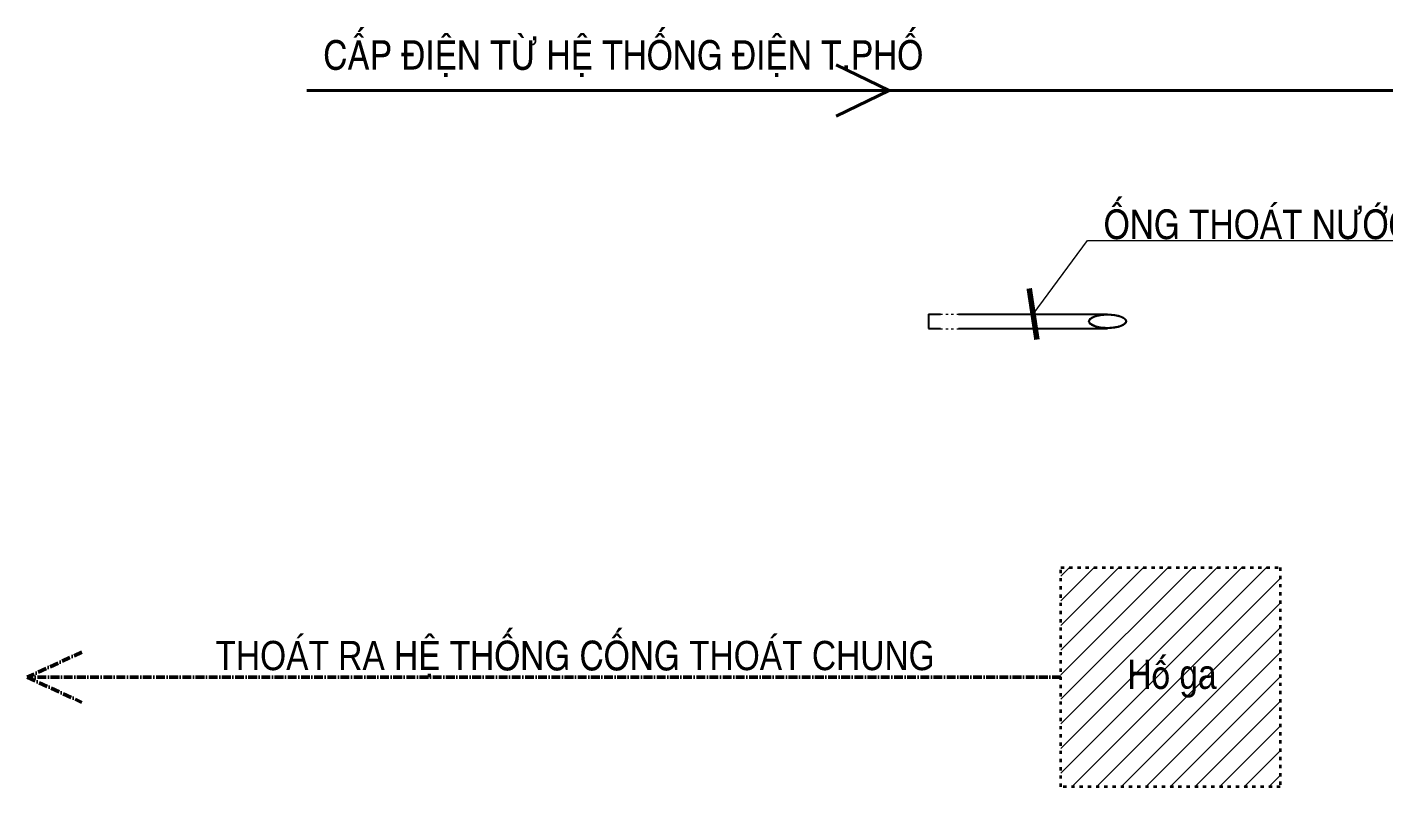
# Model space of a CAD drawing. Header units: millimetres. Extents: x -37049 to 129367, y 25385 to 90033.
# Drawn here: x 42486 to 49909, y 75762 to 79920 of the extents above; entities that cross this region are included whole.
import ezdxf
from ezdxf.enums import TextEntityAlignment as Align

# ---------------------------------------------------------------- set-up
doc = ezdxf.new("R2010")
doc.units = ezdxf.units.MM
doc.header["$MEASUREMENT"] = 0
doc.linetypes.add('ACAD_ISO03W100', pattern=[30, 12, -18])
doc.linetypes.add('ACAD_ISO10W100', pattern=[18, 12, -3, 0, -3])
doc.layers.add('NCHU', color=70, linetype='Continuous')
for name, color, linetype, lineweight in [('Ndnuoc1', 171, 'Continuous', 40), ('Ndnuoc6', 241, 'Continuous', 40), ('NKHUAT1', 54, 'ACAD_ISO03W100', 15), ('NKT', 9, 'Continuous', 0), ('NKT1', 1, 'Continuous', 13), ('NMANH3', 25, 'Continuous', 9), ('NSMANH1', 44, 'Continuous', 5)]:
    doc.layers.add(name, color=color, linetype=linetype, lineweight=lineweight)
doc.styles.add('AVO', font='vhelvcn.ttf')
doc.dimstyles.new('50', dxfattribs={"dimtxt": 160, "dimasz": 120, "dimexe": 150, "dimexo": 150, "dimgap": 30, "dimtad": 1, "dimdec": 0, "dimlfac": 0.5, "dimzin": 0, "dimdsep": 46, "dimtxsty": 'AVO', "dimblk": 'ARCHTICK', "dimcen": -2, "dimdle": 120, "dimclrd": 256, "dimclre": 256, "dimclrt": 1, "dimadec": 0, "dimazin": 0, "dimtfac": 1, "dimtdec": 0, "dimtix": 1, "dimtmove": 2, "dimatfit": 3, "dimldrblk": 'ARCHTICK', "dimfxl": 0, "dimtolj": 1, "dimtzin": 0, "dimlwd": 0, "dimlwe": 0, "dimarcsym": 0})

# ---------------------------------------------------------------- blocks, each defined once
blk = doc.blocks.new('A$C1A0D4A9B')
at = {"layer": 'NKT1'}
h = blk.add_hatch(dxfattribs=at)
h.set_pattern_fill('ANSI31', color=256, scale=30, style=0)
h.set_pattern_definition([(45, (-461573.45, -95367.21), (-67.35192, 67.35192), [])])
h.paths.add_polyline_path([(0, 0), (1200, 0), (1200, 1200), (0, 1200)])
at = {"layer": 'NKHUAT1', "color": 5, "lineweight": 35, "ltscale": 1.5}
blk.add_lwpolyline([(0, 1200), (1200, 1200), (1200, 0), (0, 0)], close=True, dxfattribs=at)
blk = doc.blocks.new('_ARCHTICK')
at = {"color": 0, "linetype": 'ByBlock', "const_width": 0.15}
blk.add_lwpolyline([(-0.5, -0.5), (0.5, 0.5)], dxfattribs=at)

msp = doc.modelspace()

# ---------------------------------------------------------------- linework, layer by layer
at = {"layer": 'NCHU', "ltscale": 0.75}
for p, q in [((47416.7, 78350.2), (47482.3, 78350.2)), ((47416.7, 78350.2), (47416.7, 78270.2)), ((47582.3, 78350.2), (48397.1, 78350.2)), ((47416.7, 78270.2), (47482.3, 78270.2)), ((47582.3, 78270.2), (48397.1, 78270.2))]:
    msp.add_line(p, q, dxfattribs=at)
at = {"layer": 'Ndnuoc1', "linetype": 'ACAD_ISO10W100', "lineweight": 50, "ltscale": 4}
msp.add_line((48142, 76362.5), (42485.9, 76362.5), dxfattribs=at)
msp.add_lwpolyline([(42785.9, 76500.2), (42485.9, 76362.5), (42785.9, 76224.8)], dxfattribs=at)
at = {"layer": 'Ndnuoc6'}
for points in [[(50924.9, 79762.4), (50924.9, 79573.7), (44016.5, 79573.7)], [(46912.8, 79713.6), (47202.4, 79573.7), (46912.8, 79433.7)]]:
    msp.add_lwpolyline(points, dxfattribs=at)
at = {"layer": 'NSMANH1', "linetype": 'ACAD_ISO03W100'}
for p, q in [((47482.3, 78350.2), (47582.3, 78350.2)), ((47482.3, 78269.9), (47582.3, 78269.9))]:
    msp.add_line(p, q, dxfattribs=at)
at = {"layer": 'NSMANH1'}
msp.add_ellipse((48397.1, 78310.2), major_axis=(103.4, 0), ratio=0.386767, dxfattribs=at)
msp.add_open_spline([(48495.6, 78310.2), (48495.6, 78311.2), (48495.4, 78312.2), (48494.9, 78314.2), (48494.4, 78315.3), (48493.2, 78317.4), (48492.4, 78318.6), (48490.4, 78320.9), (48489.2, 78322), (48486.4, 78324.3), (48484.8, 78325.5), (48480.1, 78328.6), (48476.5, 78330.4), (48468.5, 78333.9), (48464.1, 78335.5), (48454.4, 78338.4), (48449.2, 78339.7), (48438.2, 78341.9), (48432.5, 78342.8), (48420.6, 78344.2), (48414.5, 78344.7), (48399.7, 78345.4), (48391, 78345.3), (48374, 78344.3), (48365.6, 78343.4), (48349.8, 78340.8), (48342.3, 78339.2), (48330.2, 78335.6), (48325.3, 78333.8), (48316.5, 78329.8), (48312.7, 78327.7), (48307.4, 78324), (48305.6, 78322.5), (48302.6, 78319.5), (48301.4, 78317.9), (48299.9, 78315.4), (48299.5, 78314.4), (48298.9, 78312.3), (48298.7, 78311.4), (48298.7, 78309.4), (48298.8, 78308.4), (48299.4, 78306.4), (48299.8, 78305.4), (48301, 78303.2), (48301.8, 78302.1), (48303.7, 78299.8), (48304.9, 78298.6), (48307.6, 78296.3), (48309.1, 78295.2), (48313.8, 78292.1), (48317.3, 78290.2), (48325.1, 78286.8), (48329.5, 78285.1), (48339.1, 78282.2), (48344.2, 78280.9), (48355, 78278.7), (48360.7, 78277.8), (48372.5, 78276.3), (48378.5, 78275.8), (48393.2, 78275.1), (48401.9, 78275.1), (48419, 78276), (48427.4, 78276.9), (48443.3, 78279.4), (48450.9, 78281), (48463.2, 78284.6), (48468.2, 78286.4), (48477.2, 78290.3), (48481, 78292.4), (48486.5, 78296.1), (48488.4, 78297.7), (48491.5, 78300.8), (48492.7, 78302.3), (48494.3, 78304.8), (48494.7, 78305.9), (48495.4, 78308), (48495.5, 78308.9), (48495.6, 78310), (48495.6, 78310.1), (48495.6, 78310.2)], degree=3, knots=[0, 0, 0, 0, 0.108278, 0.108278, 0.216557, 0.216557, 0.324835, 0.324835, 0.433114, 0.433114, 0.541392, 0.541392, 0.725214, 0.725214, 0.909036, 0.909036, 1.092857, 1.092857, 1.276679, 1.276679, 1.4605, 1.4605, 1.715414, 1.715414, 1.970328, 1.970328, 2.225242, 2.225242, 2.429598, 2.429598, 2.633954, 2.633954, 2.776868, 2.776868, 2.919783, 2.919783, 3.027832, 3.027832, 3.135881, 3.135881, 3.243929, 3.243929, 3.351978, 3.351978, 3.460027, 3.460027, 3.568075, 3.568075, 3.676124, 3.676124, 3.858694, 3.858694, 4.041263, 4.041263, 4.223833, 4.223833, 4.406402, 4.406402, 4.588972, 4.588972, 4.84411, 4.84411, 5.099248, 5.099248, 5.354386, 5.354386, 5.560384, 5.560384, 5.766381, 5.766381, 5.910651, 5.910651, 6.054921, 6.054921, 6.163387, 6.163387, 6.271853, 6.271853, 6.283185, 6.283185, 6.283185, 6.283185], dxfattribs=at)

# ---------------------------------------------------------------- block references
at = {"layer": 'NKT'}
msp.add_blockref('A$C1A0D4A9B', (48142, 75762.5), dxfattribs=at)

# ---------------------------------------------------------------- texts
at = {"layer": 'NCHU', "ltscale": 0.75, "style": 'AVO'}
for s, p in [('CAÁP ÑIEÄN TÖØ HEÄ THOÁNG ÑIEÄN T.PHOÁ', (44106.4, 79687.9)), ('OÁNG THOAÙT NÖÔÙC MÖA FI 60', (48376.1, 78761.5))]:
    msp.add_text(s, height=160, dxfattribs=at).set_placement(p)
for s, p in [('THOAÙT RA HEÄ THOÁNG COÁNG THOAÙT CHUNG', (45483.7, 76497.3)), ('Hoá ga', (48749.7, 76369))]:
    msp.add_text(s, height=160, dxfattribs=at).set_placement(p, align=Align.MIDDLE)

# ---------------------------------------------------------------- leaders
at = {"layer": 'NMANH3'}
msp.add_leader([(47989.7, 78350.2), (48286.6, 78752.4), (50977.4, 78752.4)], dimstyle='50', override={"dimasz": 200, "dimtad": 0}, dxfattribs=at)

doc.saveas('drawing.dxf')
